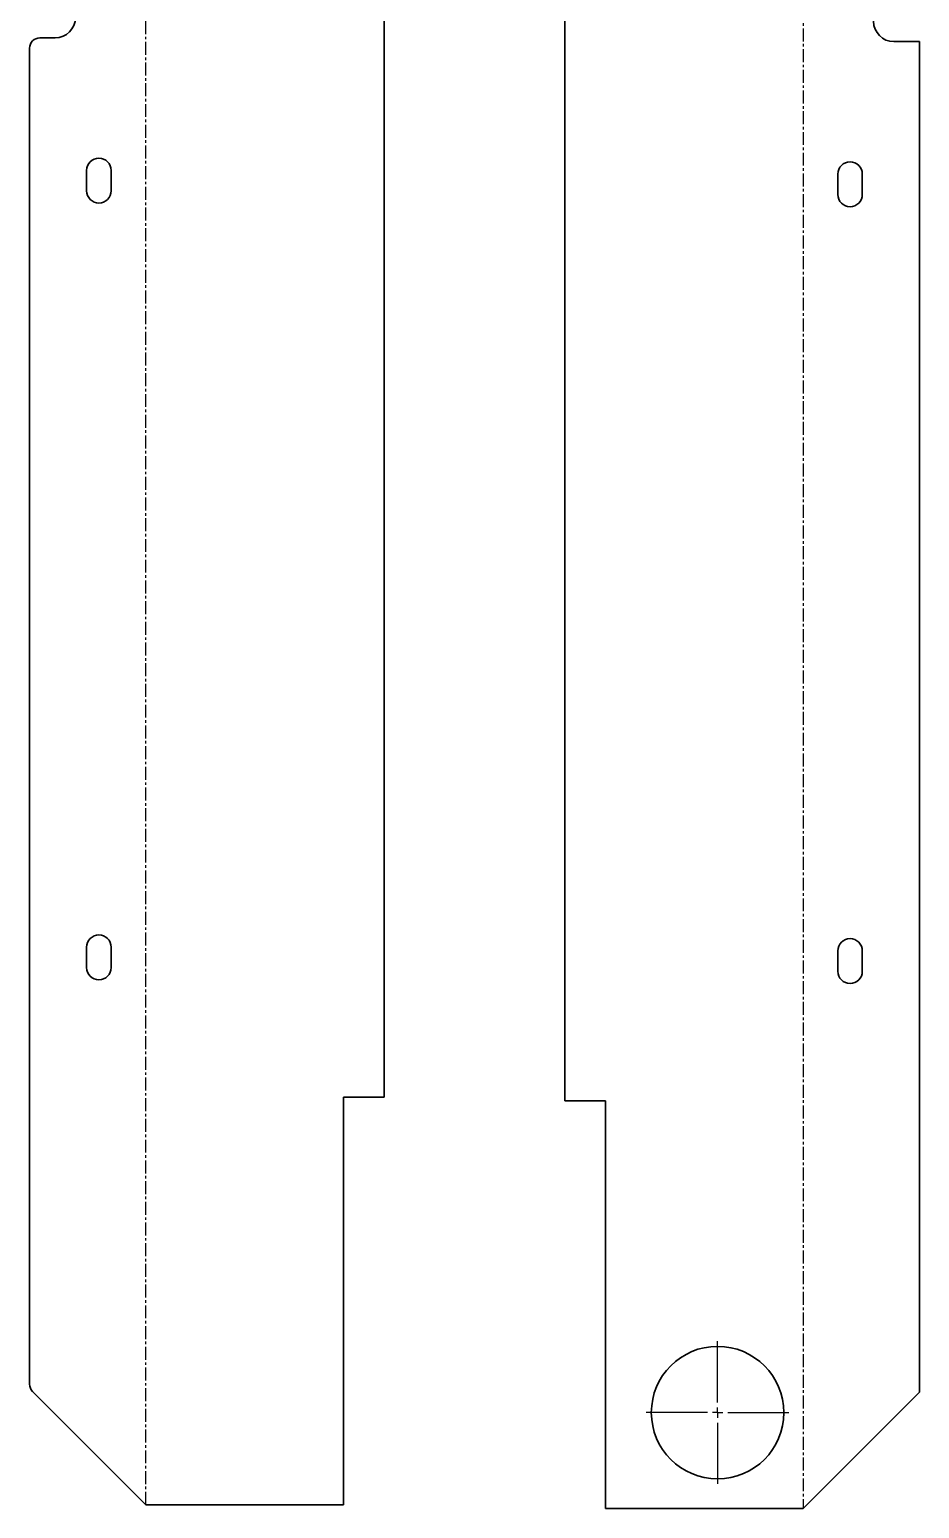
# Model space of a CAD drawing. Header units: millimetres. Extents: x -1419 to 1914, y -1040 to 2564.
# Drawn here: x -1419 to -983, y -1040 to -314 of the extents above; entities that cross this region are included whole.
import ezdxf

# ---------------------------------------------------------------- set-up
doc = ezdxf.new("R2010")
doc.units = ezdxf.units.MM
doc.linetypes.add('CENTER', pattern=[10.16, 6.35, -1.27, 1.27, -1.27])
doc.layers.add('FORMAT', color=7, linetype='Continuous')

# ---------------------------------------------------------------- blocks, each defined once
blk = doc.blocks.new('SW_CENTERMARKSYMBOL_4')
at = {"layer": 'FORMAT', "color": 0}
for p, q in [((0, 5), (0, 35)), ((-5, 0), (-35, 0)), ((0, 0), (-2.5, 0)), ((0, 0), (0, 2.5)), ((0, 0), (0, -2.5)), ((0, 0), (2.5, 0)), ((5, 0), (35, 0)), ((0, -5), (0, -35))]:
    blk.add_line(p, q, dxfattribs=at)

msp = doc.modelspace()

# ---------------------------------------------------------------- linework, layer by layer
at = {"color": 7, "linetype": 'CENTER'}
for p, q in [((-1362.27, -1037.78), (-1362.27, 1151.22)), ((-1039.79, 1149.41), (-1039.79, -1039.59))]:
    msp.add_line(p, q, dxfattribs=at)
at = {"color": 7, "linetype": 'Continuous', "lineweight": 35}
for p, q in [((-1245.27, -837.78), (-1245.27, 1151.22)), ((-1156.79, 1149.41), (-1156.79, -839.59)), ((-1414.27, -318.28), (-1406.77, -318.28)), ((-1419.27, -978.71), (-1419.27, -323.28)), ((-995.29, -320.09), (-982.79, -320.09)), ((-982.79, -982.59), (-982.79, -320.09)), ((-1391.27, -383.28), (-1391.27, -393.28)), ((-1379.27, -393.28), (-1379.27, -383.28)), ((-1022.79, -385.09), (-1022.79, -395.09)), ((-1010.79, -395.09), (-1010.79, -385.09)), ((-1391.27, -764.28), (-1391.27, -774.28)), ((-1379.27, -774.28), (-1379.27, -764.28)), ((-1022.79, -766.09), (-1022.79, -776.09)), ((-1010.79, -776.09), (-1010.79, -766.09)), ((-1245.27, -837.78), (-1265.27, -837.78)), ((-1265.27, -837.78), (-1265.27, -1037.78)), ((-1136.79, -839.59), (-1156.79, -839.59)), ((-1136.79, -1039.59), (-1136.79, -839.59)), ((-1362.27, -1037.78), (-1417.81, -982.25)), ((-1039.79, -1039.59), (-982.79, -982.59)), ((-1362.27, -1037.78), (-1265.27, -1037.78)), ((-1136.79, -1039.59), (-1039.79, -1039.59))]:
    msp.add_line(p, q, dxfattribs=at)
msp.add_circle((-1081.79, -992.59), 32.5, dxfattribs=at)
for centre, radius, start, end in [((-1406.77, -308.28), 10, 270, 0), ((-995.29, -310.09), 10, 180, 270), ((-1414.27, -323.28), 5, 90, 180), ((-1385.27, -383.28), 6, 0, 180), ((-1016.79, -385.09), 6, 0, 180), ((-1385.27, -393.28), 6, 180, 0), ((-1016.79, -395.09), 6, 180, 0), ((-1385.27, -764.28), 6, 0, 180), ((-1016.79, -766.09), 6, 0, 180), ((-1385.27, -774.28), 6, 180, 0), ((-1016.79, -776.09), 6, 180, 0), ((-1414.27, -978.71), 5, 180, 225)]:
    msp.add_arc(centre, radius, start, end, dxfattribs=at)

# ---------------------------------------------------------------- block references
at = {"layer": 'FORMAT'}
msp.add_blockref('SW_CENTERMARKSYMBOL_4', (-1081.79, -992.59), dxfattribs=at)

doc.saveas('drawing.dxf')
